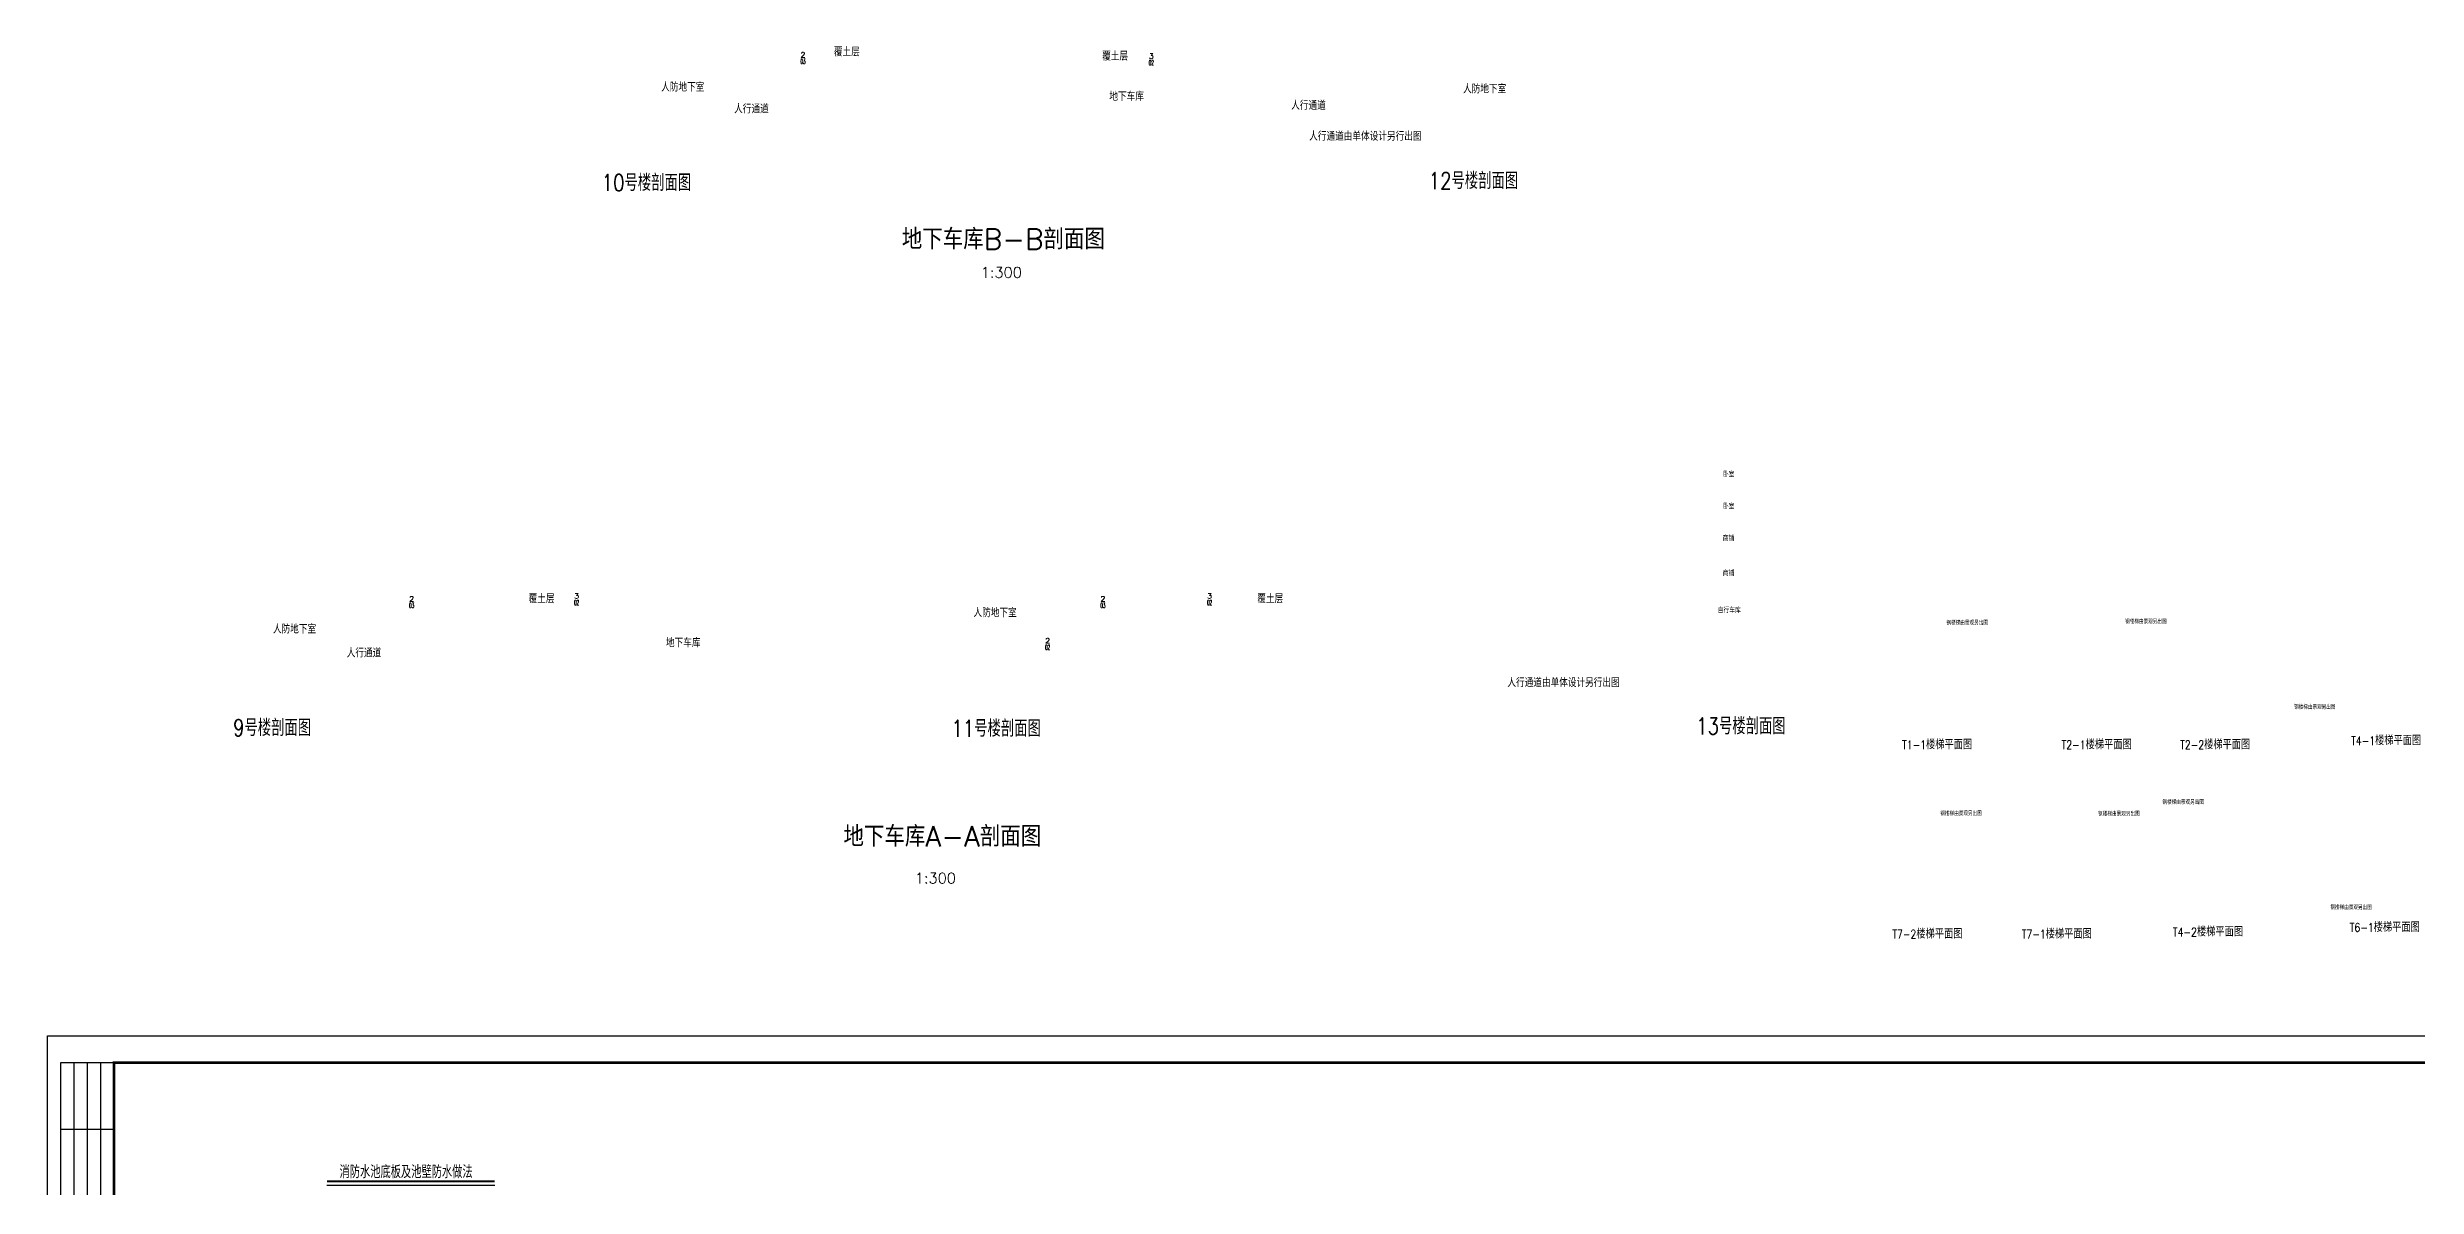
# Model space of a CAD drawing. Extents: x -542930 to 249594, y -301235 to 84515.
# Drawn here: x -122156 to 99945, y -105121 to 1731 of the extents above; entities that cross this region are included whole.
import ezdxf
from ezdxf.enums import TextEntityAlignment as Align

# ---------------------------------------------------------------- set-up
doc = ezdxf.new("R2010")
doc.units = 0
doc.header["$LTSCALE"] = 1000
doc.header["$MEASUREMENT"] = 0
doc.layers.get('0').update_dxf_attribs({"linetype": 'CONTINUOUS'})
for name, color, linetype in [('A-CH-TEXT', 2, 'CONTINUOUS'), ('A-EN-TEXT', 4, 'CONTINUOUS'), ('PUB_TEXT', 7, 'CONTINUOUS'), ('TEXT', 7, 'CONTINUOUS')]:
    doc.layers.add(name, color=color, linetype=linetype)
doc.styles.add('_HZTXT', font='txt.shx', dxfattribs={"width": 0.8, "bigfont": 'hztxt.shx'})
doc.styles.add('COMP', font='complex', dxfattribs={"bigfont": 'hztxt'})
doc.styles.add('HZ', font='txt', dxfattribs={"width": 0.7, "height": 5, "bigfont": 'STF:宋体'})
doc.styles.add('HZXY', font='romans.shx', dxfattribs={"width": 0.8, "bigfont": 'hztxt.shx'})

# ---------------------------------------------------------------- blocks, each defined once
blk = doc.blocks.new('_LABEL1')
for p, q in [((-150, 20), (-75, 20)), ((-150, 20), (-150, 0)), ((-125, 20), (-125, 0)), ((-100, 20), (-100, 0)), ((-75, 20), (-75, 0)), ((-75, 20), (-75, 0)), ((-75, 20), (0, 20)), ((-50, 20), (-50, 0)), ((-25, 20), (-25, 0)), ((0, 20), (0, 0)), ((-150, 15), (-75, 15)), ((-150, 10), (-75, 10)), ((-75, 15), (0, 15)), ((-75, 10), (0, 10)), ((-150, 5), (-75, 5)), ((-150, 0), (-75, 0)), ((-75, 5), (0, 5)), ((-75, 0), (0, 0))]:
    blk.add_line(p, q)
at = {"style": 'HZ'}
for s, p in [('建   筑', (-146.45, 15.65)), ('暖  通', (-70.35, 15.73)), ('结   构', (-146.45, 10.91)), ('电   气', (-146.45, 5.65)), ('给 排 水', (-146.45, 0.73))]:
    blk.add_text(s, height=3.509, dxfattribs=at).set_placement(p)

msp = doc.modelspace()

# ---------------------------------------------------------------- linework, layer by layer
msp.add_line((-95954.477, -104987.291), (-80224.659, -104987.291))
at = {"const_width": 200}
msp.add_lwpolyline([(-95954.477, -104624.269), (-80224.659, -104624.269)], dxfattribs=at)
at = {"layer": 'TEXT'}
msp.add_lwpolyline([(-122155.993, -301235.058), (-122155.993, -90985.058), (249594.007, -90985.058), (249594.007, -301235.058)], close=True, dxfattribs=at)
at = {"layer": 'TEXT', "const_width": 250}
msp.add_lwpolyline([(-115905.993, -298735.058), (247094.007, -298735.058), (247094.007, -93485.058), (-115905.993, -93485.058)], close=True, dxfattribs=at)

# ---------------------------------------------------------------- block references
at = {"layer": 'TEXT', "xscale": 250, "yscale": 250, "zscale": 250, "rotation": 90}
msp.add_blockref('_LABEL1', (-115905.993, -93485.058), dxfattribs=at)

# ---------------------------------------------------------------- texts
at = {"style": 'COMP'}
for tag, text, width, p, p2 in [('03', '-', 0.617647, (-51554.389, 174.32), (-51078.389, 174.32)), ('2', '1', 1.5, (-51554.389, 790.32), (-51078.389, 790.32)), ('02', '-', 0.617647, (-18907.371, 53.92), (-18431.371, 53.92)), ('3', '1', 1.5, (-18907.371, 669.92), (-18431.371, 669.92)), ('03', '-', 0.617647, (-88246.631, -50849.521), (-87770.631, -50849.521)), ('2', '1', 1.5, (-88246.631, -50233.521), (-87770.631, -50233.521)), ('02', '-', 0.617647, (-72787.083, -50581.389), (-72311.083, -50581.389)), ('3', '1', 1.5, (-72787.083, -49965.389), (-72311.083, -49965.389)), ('03', '-', 0.617647, (-23446.631, -50849.521), (-22970.631, -50849.521)), ('2', '1', 1.5, (-23446.631, -50233.521), (-22970.631, -50233.521)), ('02', '-', 0.617647, (-13447.95, -50581.389), (-12971.95, -50581.389)), ('3', '1', 1.5, (-13447.95, -49965.389), (-12971.95, -49965.389)), ('02', '-', 0.617647, (-28630.434, -54777.002), (-28154.434, -54777.002)), ('2', '1', 1.5, (-28630.434, -54161.002), (-28154.434, -54161.002))]:
    msp.add_attdef(tag, text=text, height=476, dxfattribs=dict(at, width=width)).set_placement(p, p2, align=Align.FIT)
at = {"layer": 'A-CH-TEXT', "style": 'HZXY', "width": 0.8}
for s, p in [('覆土层', (-48427.228, 905.707, 150)), ('覆土层', (-23277.932, 503.972, 150)), ('人防地下室', (-64617.998, -2408.005, 150)), ('人防地下室', (10551.971, -2576.641, 150)), ('人行通道', (-57774.004, -4449.552, 150)), ('地下车库', (-22603.041, -3275.355, 150)), ('人行通道', (-5559.56, -4119.05, 150)), ('人行通道由单体设计另行出图', (-3869.693, -7017.016, 150)), ('覆土层', (-77045.805, -50384.611, 150)), ('人防地下室', (-35339.891, -51700.483, 150)), ('覆土层', (-8730.096, -50384.611, 150)), ('人防地下室', (-101010.241, -53231.846, 150)), ('人行通道', (-94093.886, -55473.393, 150)), ('地下车库', (-64166.655, -54523.478, 150)), ('人行通道由单体设计另行出图', (14707.588, -58257.452, 150))]:
    msp.add_text(s, height=750, dxfattribs=at).set_placement(p)
at = {"layer": 'A-CH-TEXT', "style": 'HZXY'}
for s, height, p in [('地下车库B-B剖面图', 1920, (-42058.593, -17213.355)), ('1:300', 1000, (-34661.583, -19881.835)), ('地下车库A-A剖面图', 1920, (-47528.216, -73224.968)), ('1:300', 1000, (-40841.77, -76689.233))]:
    msp.add_text(s, height=height, dxfattribs=at).set_placement(p)
at = {"layer": 'A-CH-TEXT', "color": 7, "style": 'HZXY', "width": 0.8}
for s, height, p in [('钢楼梯由景观另出图', 400, (55871.631, -52440.242)), ('钢楼梯由景观另出图', 400, (72614.631, -52321.242)), ('钢楼梯由景观另出图', 400, (88453.198, -60340.327)), ('T1-1楼梯平面图', 800, (51705.631, -64079.242)), ('T2-1楼梯平面图', 800, (66666.631, -64079.242)), ('T2-2楼梯平面图', 800, (77779.631, -64079.242)), ('T4-1楼梯平面图', 800, (93804.198, -63702.327)), ('钢楼梯由景观另出图', 400, (76119.631, -69259.242)), ('钢楼梯由景观另出图', 400, (55291.631, -70323.242)), ('钢楼梯由景观另出图', 400, (70096.631, -70357.242)), ('钢楼梯由景观另出图', 400, (91858.631, -79128.242)), ('T7-2楼梯平面图', 800, (50796.631, -81838.242)), ('T7-1楼梯平面图', 800, (62924.631, -81838.242)), ('T4-2楼梯平面图', 800, (77101.631, -81646.242)), ('T6-1楼梯平面图', 800, (93671.631, -81213.242))]:
    msp.add_text(s, height=height, dxfattribs=at).set_placement(p)
at = {"layer": 'A-EN-TEXT', "style": 'HZXY', "width": 0.8}
for s, p in [('10号楼剖面图', (-66002.852, -11737.391)), ('12号楼剖面图', (11523.453, -11556.329)), ('9号楼剖面图', (-101095.093, -62858.704)), ('11号楼剖面图', (-33215.247, -62922.365)), ('13号楼剖面图', (36600.887, -62702.611))]:
    msp.add_text(s, height=1560, dxfattribs=at).set_placement(p, align=Align.CENTER)
at = {"layer": 'PUB_TEXT', "style": '_HZTXT', "width": 0.8}
for s, p in [('卧室', (34918.865, -38571.533)), ('卧室', (34918.865, -41571.533)), ('商铺', (34904.865, -44571.533)), ('商铺', (34904.865, -47838.254)), ('自行车库', (34431.858, -51313.275))]:
    msp.add_text(s, height=500, dxfattribs=at).set_placement(p)
at = {"layer": 'TEXT', "style": '_HZTXT', "width": 0.8}
msp.add_text('消防水池底板及池壁防水做法', height=1200, dxfattribs=at).set_placement((-94771.648, -104328.144))

doc.saveas('drawing.dxf')
